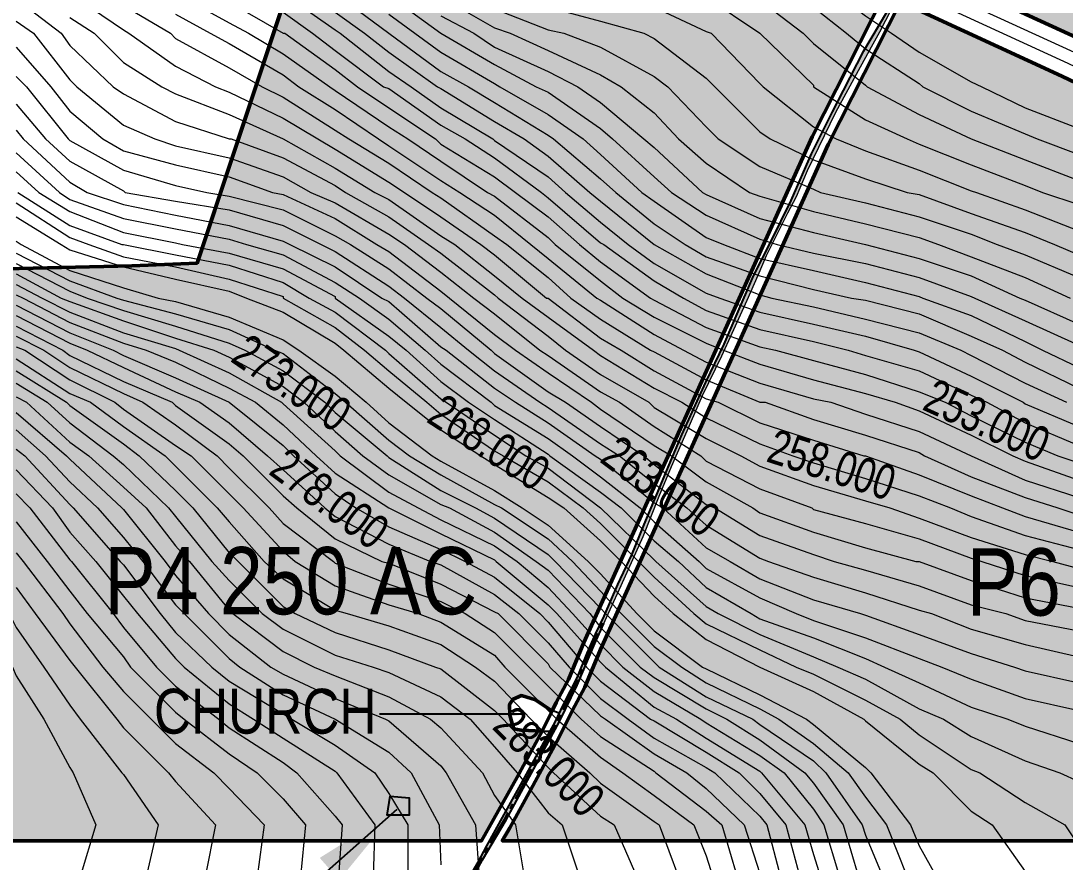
# Model space of a CAD drawing. Header units: metres. Extents: x 199095 to 216734, y 1644234 to 1657008.
# Drawn here: x 202603 to 203767, y 1654515 to 1655452 of the extents above; entities that cross this region are included whole.
import ezdxf
from ezdxf.enums import TextEntityAlignment as Align

# ---------------------------------------------------------------- set-up
doc = ezdxf.new("R2010")
doc.units = ezdxf.units.M
doc.linetypes.add('CENTER2', pattern=[1.125, 0.75, -0.125, 0.125, -0.125])
for name, color, linetype in [('250 Ac', 10, 'Continuous'), ('BOUNDARY', 50, 'Continuous'), ('CON TXT', 204, 'Continuous'), ('GRID', 7, 'Continuous')]:
    doc.layers.add(name, color=color, linetype=linetype)
doc.layers.add('CONTOURS', color=8, linetype='Continuous', lineweight=9)
doc.layers.add('STREAM', color=141, linetype='Continuous', lineweight=0)
doc.layers.add('Plot hatching', color=7, linetype='Continuous', true_color=0xffffdb)
doc.styles.get("Standard").update_dxf_attribs({"font": 'ARIALN.TTF'})
doc.dimstyles.get("Standard").update_dxf_attribs({"dimtxt": 0.18, "dimasz": 0.18, "dimexe": 0.18, "dimexo": 0.0625, "dimgap": 0.09, "dimtad": 0, "dimtih": 1, "dimtoh": 1, "dimdec": 4, "dimzin": 0, "dimdsep": 46, "dimtxsty": 'Standard', "dimcen": 0.09, "dimadec": 0, "dimazin": 0, "dimtfac": 1, "dimtdec": 4, "dimtofl": 0, "dimtmove": 0, "dimatfit": 3, "dimfxl": 1, "dimtolj": 1, "dimtzin": 0, "dimarcsym": 0})

msp = doc.modelspace()

# ---------------------------------------------------------------- hatches: boundary and pattern name
at = {"layer": 'Plot hatching', "linetype": 'ByBlock', "lineweight": 9}
h = msp.add_hatch(color=256, dxfattribs=at)
h.dxf.hatch_style = 1
h.paths.add_polyline_path([(203485, 1655323.2), (203565.3, 1655481.8), (203504.7, 1655509.7), (202995.1, 1655770.8), (202799.8, 1655182.4), (202727.2, 1655179.3), (202585.9, 1655176), (202360, 1655177.4), (202297.6, 1655180.9), (202297.6, 1654538.4), (202971.4, 1654538.4), (203116.7, 1654538.4), (203130.6, 1654562.7), (203156.3, 1654609.4), (203184.1, 1654660.4), (203169, 1654661.3), (203161, 1654661.7), (203152.7, 1654663.2), (203150.9, 1654669.1), (203148.1, 1654678.4), (203148, 1654690.4), (203151.8, 1654696.3), (203161.3, 1654700.3), (203176.8, 1654695.6), (203185, 1654690), (203193.9, 1654683.9), (203195.5, 1654683.3), (203200, 1654692.4), (203213.6, 1654718.3), (203230.8, 1654759.5)])
h = msp.add_hatch(color=256, dxfattribs=at)
h.dxf.hatch_style = 1
h.paths.add_polyline_path([(204375.3, 1655522.8), (204373.3, 1655523), (204358.8, 1655526.8), (204270.4, 1655550.3), (204220, 1655563.7), (204160.7, 1655579.4), (204063, 1655606), (203776.6, 1655684.3), (203717.7, 1655701.4), (203699.6, 1655706.6), (203654.4, 1655613.5), (203604.3, 1655514.4), (203783.7, 1655432), (204145.7, 1655259.1), (204375.3, 1655145.3)])
h = msp.add_hatch(color=256, dxfattribs=at)
h.dxf.hatch_style = 1
h.paths.add_polyline_path([(204375.3, 1655094.1), (204124.8, 1655218.2), (203763.3, 1655390.8), (203583.5, 1655473.5), (203503, 1655314.6), (203249.1, 1654751.6), (203231.7, 1654709.7), (203217.8, 1654683.4), (203203.3, 1654653.9), (203173.8, 1654599.8), (203148.1, 1654552.9), (203139.8, 1654538.4), (203831.3, 1654538.4), (204375.3, 1654538.4)])
at = {"layer": 'STREAM'}
h = msp.add_hatch(color=256, dxfattribs=at)
h.dxf.hatch_style = 1
h.paths.add_polyline_path([(203583.6, 1655493.7), (203568.3, 1655461.9), (203542.7, 1655418.8), (203519.9, 1655374.6), (203507.7, 1655350.9), (203484.5, 1655304), (203461.6, 1655252), (203438.9, 1655206.2), (203431.7, 1655191.7), (203419.9, 1655168), (203400.3, 1655123.1), (203387.2, 1655092.1), (203366.5, 1655049.7), (203339.8, 1654991), (203325.6, 1654957.6), (203311.6, 1654923.7), (203298.1, 1654891), (203284.2, 1654857), (203268.4, 1654823.9), (203253.4, 1654788.8), (203249.8, 1654781.2), (203253.1, 1654780.6), (203256.1, 1654787.1), (203272.2, 1654822.9), (203296.8, 1654877.6), (203314.7, 1654922.5), (203328.5, 1654955.5), (203345.9, 1654995.2), (203363, 1655034.7), (203384.5, 1655078.8), (203396.1, 1655104.3), (203412.6, 1655141.1), (203424.9, 1655168.9), (203434, 1655190.4), (203434, 1655190.4), (203458.1, 1655238.4), (203467.5, 1655256.6), (203480, 1655285.6), (203511.5, 1655350.7), (203538.9, 1655401), (203553.1, 1655426.6), (203560.5, 1655440.1), (203573.8, 1655466.1), (203586.1, 1655492.2), (203590.1, 1655500.8), (203604.4, 1655527.7), (203619.2, 1655558.8), (203632.8, 1655586), (203647.2, 1655617.7), (203664.6, 1655652), (203681.3, 1655684.9), (203687.8, 1655700), (203683.7, 1655700), (203679.1, 1655689.7), (203666.3, 1655664.6), (203638.2, 1655606.7), (203612.3, 1655553), (203587.8, 1655502.3)])
h = msp.add_hatch(color=256, dxfattribs=at)
h.dxf.hatch_style = 1
h.paths.add_polyline_path([(202207.4, 1653470.6), (202200.5, 1653477), (202216.8, 1653522.3), (202229, 1653561.3), (202280.1, 1653687.3), (202301.2, 1653742.7), (202311.9, 1653769.3), (202326.1, 1653797.9), (202336.5, 1653817.3), (202348.9, 1653842.1), (202359.8, 1653860.5), (202367.1, 1653870.1), (202380, 1653882.2), (202400.5, 1653901.6), (202427.2, 1653919.8), (202460.9, 1653942.8), (202494.4, 1653969.9), (202513.4, 1653985.8), (202544.2, 1654012.4), (202583.4, 1654046.2), (202621.4, 1654077.6), (202658, 1654109.6), (202699, 1654142), (202732, 1654171.3), (202764.9, 1654198.2), (202791.8, 1654217.8), (202815.3, 1654238.8), (202840.8, 1654261.9), (202872.3, 1654287.3), (202891.4, 1654304.9), (202913.4, 1654322.3), (202934.1, 1654340.2), (202948.7, 1654352.3), (202981.3, 1654379.4), (203012.3, 1654405.2), (203047.9, 1654433.4), (203071.6, 1654454.4), (203081.8, 1654466.1), (203098.9, 1654490.3), (203112.8, 1654514.7), (203122.6, 1654532.6), (203141.9, 1654567.7), (203160.4, 1654601.2), (203168.9, 1654616.6), (203186.1, 1654647.9), (203198.7, 1654670.7), (203207.9, 1654690.2), (203223.6, 1654720.7), (203234.4, 1654747.4), (203243.8, 1654768.6), (203249.8, 1654781.2), (203253.1, 1654780.6), (203243.1, 1654758.3), (203223.4, 1654711.7), (203203.6, 1654671.4), (203170.1, 1654609.5), (203144.2, 1654561.8), (203117.9, 1654517.2), (203106.7, 1654496.7), (203092.8, 1654475.4), (203083.6, 1654463.1), (203074.3, 1654451), (203056.8, 1654436.5), (202997.8, 1654389.4), (202948.5, 1654348.4), (202885.8, 1654294.1), (202845.4, 1654257.2), (202794.3, 1654214.6), (202741.3, 1654171.6), (202666.1, 1654109.3), (202586.8, 1654041.4), (202519.3, 1653984.5), (202457.8, 1653934.7), (202406.7, 1653900.3), (202382.1, 1653878.2), (202370.3, 1653865.3), (202363.6, 1653858.1), (202357.9, 1653846.9), (202355, 1653841), (202336.4, 1653804.9), (202307.7, 1653742.7), (202297.7, 1653708.6), (202282, 1653674), (202247.9, 1653592.7), (202223, 1653526.1), (202218.7, 1653511.1)])

# ---------------------------------------------------------------- linework, layer by layer
at = {"lineweight": 15, "flags": 128}
for points in [[(203012, 1655813.8), (203525.5, 1655550.6), (203783.7, 1655432), (204145.7, 1655259.1), (204455.7, 1655105.5), (204814.4, 1654938.9), (205147.8, 1654791.5), (205495.2, 1654617.4), (205711.6, 1654515.7)], [(203004.7, 1655799.6), (203518.5, 1655536.2), (203776.9, 1655417.5), (204138.7, 1655244.7), (204448.8, 1655091.1), (204807.8, 1654924.3), (205141, 1654777), (205488.2, 1654603), (205846.7, 1654434.7), (206546.9, 1654100.9), (206823.7, 1653965.7), (207185.2, 1653792.4), (207539.4, 1653624.6), (207876.5, 1653460.4), (208337.7, 1653246.8), (208672.9, 1653085.4), (209025.5, 1652917.7), (209356.2, 1652760.6), (209718.7, 1652588.5), (210067.6, 1652418.2)], [(203000.2, 1655786.2), (203511.7, 1655524.1), (203770.1, 1655405.3), (204131.8, 1655232.5), (204442, 1655078.9), (204801, 1654912.2), (205134.2, 1654764.9), (205481.4, 1654590.8), (205839.9, 1654422.5), (206540.1, 1654088.7), (206816.9, 1653953.6), (207178.4, 1653780.2), (207532.6, 1653612.4), (207869.6, 1653448.2), (208330.9, 1653234.6), (208666.1, 1653073.2), (209018.6, 1652905.5), (209349.4, 1652748.5), (209711.9, 1652576.3), (210060.8, 1652406)]]:
    msp.add_lwpolyline(points, dxfattribs=at)
at = {"flags": 128}
for points in [[(203098.9, 1654490.3), (203112.8, 1654514.7), (203122.6, 1654532.6), (203141.9, 1654567.7), (203160.4, 1654601.2), (203168.9, 1654616.6), (203186.1, 1654647.9), (203198.7, 1654670.7), (203207.9, 1654690.2), (203223.6, 1654720.7), (203234.4, 1654747.4), (203243.8, 1654768.6), (203253.4, 1654788.8), (203268.4, 1654823.9), (203284.2, 1654857), (203298.1, 1654891), (203311.6, 1654923.7), (203325.6, 1654957.6), (203339.8, 1654991), (203366.5, 1655049.7), (203387.2, 1655092.1), (203400.3, 1655123.1), (203419.9, 1655168), (203438.9, 1655206.2), (203461.6, 1655252), (203484.5, 1655304), (203507.7, 1655350.9), (203519.9, 1655374.6), (203542.7, 1655418.8), (203568.3, 1655461.9)], [(203106.7, 1654496.7), (203117.9, 1654517.2), (203144.2, 1654561.8), (203170.1, 1654609.5), (203203.6, 1654671.4), (203223.4, 1654711.7), (203243.1, 1654758.3), (203253.1, 1654780.6)], [(203203.3, 1654680.5), (203193.9, 1654683.9), (203185, 1654690), (203176.8, 1654695.6), (203161.3, 1654700.3), (203151.8, 1654696.3), (203148, 1654690.4), (203148.1, 1654678.4), (203150.9, 1654669.1), (203152.7, 1654663.2), (203161, 1654661.7), (203169, 1654661.3), (203183.4, 1654660.4), (203193.1, 1654660.4)], [(203014.9, 1654588.1), (203036.1, 1654586.4), (203036.1, 1654566.9), (203011.4, 1654566.9), (203014.9, 1654588.1)]]:
    msp.add_lwpolyline(points, dxfattribs=at)
at = {"lineweight": 20, "flags": 128}
msp.add_lwpolyline([(203106.7, 1654496.7), (203117.9, 1654517.2), (203144.2, 1654561.8), (203170.1, 1654609.5), (203203.6, 1654671.4), (203223.4, 1654711.7), (203243.1, 1654758.3), (203256.1, 1654787.1), (203272.2, 1654822.9), (203296.8, 1654877.6), (203314.7, 1654922.5), (203328.5, 1654955.5), (203345.9, 1654995.2), (203363, 1655034.7), (203384.5, 1655078.8), (203396.1, 1655104.3), (203412.6, 1655141.1), (203424.9, 1655168.9), (203434.1, 1655190.7), (203458.1, 1655238.4), (203467.5, 1655256.6), (203480, 1655285.6), (203511.5, 1655350.7), (203538.9, 1655401), (203553.1, 1655426.6), (203560.5, 1655440.1), (203573.8, 1655466.1)], dxfattribs=at)
at = {"linetype": 'CENTER2', "ltscale": 50, "flags": 128}
msp.add_lwpolyline([(201971, 1652647.9), (201966.7, 1652687.3), (201966.7, 1652715.8), (201969.9, 1652730.7), (201993.3, 1652811.3), (202016.6, 1652878.8), (202046.8, 1652976.8), (202071.5, 1653057.1), (202100.5, 1653151.2), (202123.2, 1653220.5), (202137.4, 1653267.8), (202151.4, 1653309.4), (202169.4, 1653362.6), (202185.2, 1653409.5), (202202.6, 1653461.1), (202221.1, 1653526.7), (202246, 1653593.5), (202280.2, 1653674.8), (202295.8, 1653709.3), (202305.8, 1653743.4), (202334.6, 1653805.8), (202353.2, 1653841.9), (202361.9, 1653859.2), (202368.8, 1653866.7), (202380.7, 1653879.7), (202405.4, 1653901.9), (202456.6, 1653936.3), (202518.1, 1653986), (202585.5, 1654043), (202664.8, 1654110.9), (202740.1, 1654173.1), (202793, 1654216.1), (202844.1, 1654258.7), (202884.5, 1654295.6), (202947.2, 1654350), (202996.5, 1654390.9), (203055.5, 1654438), (203072.8, 1654452.4), (203082, 1654464.3), (203091.2, 1654476.5), (203104.9, 1654497.7), (203116.1, 1654518.2), (203142.5, 1654562.7), (203168.3, 1654610.5), (203201.8, 1654672.4), (203221.6, 1654712.5), (203241.2, 1654759.1), (203251.3, 1654781.4)], dxfattribs=at)
at = {"layer": '250 Ac', "linetype": 'ByBlock', "lineweight": 50, "flags": 128}
for points in [[(202995.1, 1655770.8), (202799.8, 1655182.4), (202727.2, 1655179.3), (202585.9, 1655176)], [(202297.6, 1654538.4), (202971.4, 1654538.4), (203116.7, 1654538.4), (203130.6, 1654562.7), (203156.3, 1654609.4), (203184.1, 1654660.4), (203169, 1654661.3), (203161, 1654661.7), (203152.7, 1654663.2), (203150.9, 1654669.1), (203148.1, 1654678.4), (203148, 1654690.4), (203151.8, 1654696.3), (203161.3, 1654700.3), (203176.8, 1654695.6), (203185, 1654690), (203193.9, 1654683.9), (203195.5, 1654683.3), (203200, 1654692.4), (203213.6, 1654718.3), (203230.8, 1654759.5), (203485, 1655323.2), (203565.3, 1655481.8)], [(203565.3, 1655481.8), (203485, 1655323.2), (203230.8, 1654759.5), (203213.6, 1654718.3), (203200, 1654692.4), (203195.5, 1654683.3), (203184.1, 1654660.4), (203156.3, 1654609.4), (203130.6, 1654562.7), (203116.7, 1654538.4), (202971.4, 1654538.4), (202297.6, 1654538.4)], [(203831.3, 1654538.4), (203139.8, 1654538.4), (203148.1, 1654552.9), (203173.8, 1654599.8), (203203.3, 1654653.9), (203217.8, 1654683.4), (203231.7, 1654709.7), (203249.1, 1654751.6), (203503, 1655314.6), (203583.5, 1655473.5)]]:
    msp.add_lwpolyline(points, dxfattribs=at)
for points in [[(204375.3, 1655522.8), (204373.3, 1655523), (204358.8, 1655526.8), (204270.4, 1655550.3), (204220, 1655563.7), (204160.7, 1655579.4), (204063, 1655606), (203776.6, 1655684.3), (203717.7, 1655701.4), (203699.6, 1655706.6), (203654.4, 1655613.5), (203604.3, 1655514.4), (203783.7, 1655432), (204145.7, 1655259.1), (204375.3, 1655145.3)], [(204375.3, 1655094.1), (204124.8, 1655218.2), (203763.3, 1655390.8), (203583.5, 1655473.5), (203503, 1655314.6), (203249.1, 1654751.6), (203231.7, 1654709.7), (203217.8, 1654683.4), (203203.3, 1654653.9), (203173.8, 1654599.8), (203148.1, 1654552.9), (203139.8, 1654538.4), (203831.3, 1654538.4), (204375.3, 1654538.4)]]:
    msp.add_lwpolyline(points, close=True, dxfattribs=at)
at = {"layer": 'BOUNDARY', "linetype": 'ByBlock', "lineweight": 50, "flags": 128}
msp.add_lwpolyline([(203776.6, 1655684.3), (203717.7, 1655701.4), (203634.2, 1655725.3), (203511.3, 1655760.9), (203433.9, 1655781.3), (203339, 1655810), (203266.3, 1655832), (203199.5, 1655850.1), (203113.6, 1655873.8), (203036.9, 1655896.7), (202799.8, 1655182.4), (202727.2, 1655179.3), (202585.9, 1655176), (202360, 1655177.4), (202024.8, 1655196.1), (201379, 1655275.2), (201303.9, 1655285.3), (201016.7, 1655294)], dxfattribs=at)
at = {"layer": 'CONTOURS', "flags": 128}
for points in [[(202847.9, 1655700), (202895.6, 1655680), (202907.2, 1655674.2), (202953.5, 1655651.1), (203013.4, 1655618.2), (203021.1, 1655614.4), (203071.4, 1655583.5), (203127.4, 1655556.5), (203131.2, 1655552.6), (203191.1, 1655535.2), (203249.1, 1655527.5), (203308.9, 1655521.8), (203366.9, 1655508.1), (203395.9, 1655496.6), (203426.8, 1655475.4), (203475, 1655438.6), (203486.6, 1655427.1), (203544.6, 1655380.8), (203546.5, 1655378.8), (203604.5, 1655347.9), (203662.4, 1655320.9), (203662.4, 1655320.9), (203722.3, 1655297.6), (203782.2, 1655274.5)], [(202889.3, 1655700), (202895.6, 1655697.4), (202945.8, 1655674.2), (202953.5, 1655670.4), (203013.4, 1655639.5), (203055.9, 1655614.4), (203071.4, 1655604.8), (203131.2, 1655575.8), (203191.1, 1655558.4), (203210.4, 1655556.5), (203249.1, 1655550.6), (203308.9, 1655544.9), (203366.9, 1655533.2), (203426.8, 1655508.1), (203448, 1655496.6), (203486.6, 1655467.6), (203523.3, 1655438.6), (203544.6, 1655421.2), (203604.5, 1655382.6), (203608.3, 1655378.8), (203662.4, 1655351.8), (203722.3, 1655326.6), (203735.8, 1655320.9), (203782.2, 1655303.5)], [(202929.9, 1655700), (202953.5, 1655689.8), (202984.5, 1655674.2), (203013.4, 1655658.8), (203071.4, 1655626), (203096.5, 1655614.4), (203131.2, 1655597), (203191.1, 1655579.6), (203249.1, 1655571.9), (203308.9, 1655568), (203366.9, 1655556.5), (203372.7, 1655556.5), (203426.8, 1655533.2), (203486.6, 1655502.4), (203494.4, 1655496.6), (203544.6, 1655458), (203573.6, 1655438.6), (203604.5, 1655417.4), (203662.4, 1655384.6), (203674, 1655378.8), (203722.3, 1655355.6), (203782.2, 1655332.5)], [(202658, 1655483.1), (202717.9, 1655442.5), (202723.7, 1655438.6), (202775.8, 1655402), (202820.3, 1655378.8), (202835.7, 1655373), (202895.6, 1655344), (202934.2, 1655320.9), (202953.5, 1655309.2), (203013.4, 1655272.6), (203030.8, 1655261), (203071.4, 1655234), (203115.8, 1655203), (203131.2, 1655191.5), (203189.2, 1655143.1), (203191.1, 1655143.1), (203249.1, 1655098.8), (203272.2, 1655085.2), (203308.9, 1655062.1), (203366.9, 1655031.1), (203380.4, 1655027.2), (203426.8, 1655004.1), (203486.6, 1654984.9), (203542.7, 1654967.5), (203544.6, 1654967.5), (203604.5, 1654946.2), (203662.4, 1654923), (203697.2, 1654909.5), (203722.3, 1654899.9), (203782.2, 1654882.5)], [(202775.8, 1655483.1), (202835.7, 1655450.2), (202857, 1655438.6), (202895.6, 1655415.5), (202947.8, 1655378.8), (202953.5, 1655374.9), (203013.4, 1655334.4), (203034.7, 1655320.9), (203071.4, 1655295.8), (203123.5, 1655261), (203131.2, 1655257.1), (203191.1, 1655210.8), (203198.8, 1655203), (203249.1, 1655162.5), (203274.2, 1655143.1), (203308.9, 1655122), (203366.9, 1655093), (203386.2, 1655085.2), (203426.8, 1655069.8), (203486.6, 1655052.4), (203544.6, 1655037), (203577.4, 1655027.2), (203604.5, 1655017.6), (203662.4, 1654990.6), (203708.8, 1654967.5), (203722.3, 1654961.6), (203782.2, 1654940.4)], [(202895.6, 1655483.1), (202953.5, 1655442.5), (202959.3, 1655438.6), (203013.4, 1655396.1), (203038.5, 1655378.8), (203071.4, 1655355.6), (203129.3, 1655320.9), (203131.2, 1655318.9), (203191.1, 1655278.4), (203210.4, 1655261), (203249.1, 1655228.1), (203280, 1655203), (203308.9, 1655181.8), (203366.9, 1655149), (203382.3, 1655143.1), (203426.8, 1655127.8), (203486.6, 1655114.2), (203544.6, 1655100.8), (203598.7, 1655085.2), (203604.5, 1655083.4), (203662.4, 1655056.2), (203720.3, 1655027.2), (203722.3, 1655025.4), (203782.2, 1655000.2)], [(202953.5, 1655483.1), (203013.4, 1655438.6), (203013.4, 1655438.6), (203071.4, 1655396.1), (203102.3, 1655378.8), (203131.2, 1655361.4), (203191.1, 1655324.8), (203196.9, 1655320.9), (203249.1, 1655276.4), (203266.5, 1655261), (203308.9, 1655226.2), (203343.7, 1655203), (203366.9, 1655189.5), (203426.8, 1655168.2), (203486.6, 1655152.9), (203529.1, 1655143.1), (203544.6, 1655141.2), (203604.5, 1655125.8), (203662.4, 1655100.8), (203697.2, 1655085.2), (203722.3, 1655071.8), (203782.2, 1655042.8)], [(202598.2, 1655477.2), (202648.4, 1655438.6), (202658, 1655425.1), (202706.3, 1655378.8), (202717.9, 1655371.1), (202775.8, 1655340.1), (202835.7, 1655320.9), (202837.7, 1655320.9), (202895.6, 1655299.6), (202953.5, 1655268.8), (202965.1, 1655261), (203013.4, 1655234), (203057.8, 1655203), (203071.4, 1655193.4), (203131.2, 1655147), (203135.1, 1655143.1), (203191.1, 1655100.8), (203210.4, 1655085.2), (203249.1, 1655058.2), (203303.1, 1655027.2), (203308.9, 1655021.5), (203366.9, 1654986.8), (203405.5, 1654967.5), (203426.8, 1654955.9), (203486.6, 1654934.6), (203544.6, 1654917.2), (203571.6, 1654909.5), (203604.5, 1654897.9), (203662.4, 1654876.6), (203722.3, 1654857.4), (203753.2, 1654849.6), (203782.2, 1654841.9)], [(202717.9, 1655469.5), (202770, 1655438.6), (202775.8, 1655432.9), (202835.7, 1655400), (202872.4, 1655378.8), (202895.6, 1655367.2), (202953.5, 1655330.5), (202969, 1655320.9), (203013.4, 1655293.9), (203061.7, 1655261), (203071.4, 1655255.2), (203131.2, 1655212.8), (203144.8, 1655203), (203191.1, 1655166.4), (203216.2, 1655143.1), (203249.1, 1655120), (203305.1, 1655085.2), (203308.9, 1655083.4), (203366.9, 1655052.4), (203426.8, 1655027.2), (203432.6, 1655027.2), (203486.6, 1655008), (203544.6, 1654990.6), (203604.5, 1654971.2), (203610.2, 1654967.5), (203662.4, 1654944.2), (203722.3, 1654921.1), (203759, 1654909.5), (203782.2, 1654901.8)], [(202835.7, 1655473.4), (202895.6, 1655438.6), (202897.5, 1655438.6), (202953.5, 1655398.1), (202978.7, 1655378.8), (203013.4, 1655355.6), (203065.6, 1655320.9), (203071.4, 1655315), (203131.2, 1655278.4), (203154.4, 1655261), (203191.1, 1655234), (203225.9, 1655203), (203249.1, 1655183.8), (203305.1, 1655143.1), (203308.9, 1655141.2), (203366.9, 1655110.4), (203426.8, 1655089.1), (203426.8, 1655089.1), (203444.1, 1655085.2), (203486.6, 1655073.6), (203544.6, 1655058.2), (203604.5, 1655038.9), (203633.4, 1655027.2), (203662.4, 1655011.9), (203722.3, 1654982.9), (203759, 1654967.5), (203782.2, 1654959.8)], [(203013.4, 1655481.1), (203071.4, 1655438.6), (203071.4, 1655438.6), (203131.2, 1655403.9), (203177.6, 1655378.8), (203191.1, 1655373), (203249.1, 1655332.5), (203262.6, 1655320.9), (203308.9, 1655278.4), (203328.2, 1655261), (203366.9, 1655235.9), (203426.8, 1655208.9), (203446.1, 1655203), (203486.6, 1655193.4), (203544.6, 1655181.8), (203604.5, 1655166.4), (203662.4, 1655145.1), (203666.3, 1655143.1), (203722.3, 1655118.1), (203782.2, 1655091)], [(203071.4, 1655479.2), (203131.2, 1655444.5), (203148.6, 1655438.6), (203191.1, 1655419.4), (203249.1, 1655392.2), (203272.2, 1655378.8), (203308.9, 1655349.9), (203336, 1655320.9), (203366.9, 1655293.9), (203415.2, 1655261), (203426.8, 1655257.1), (203486.6, 1655239.8), (203544.6, 1655226.2), (203604.5, 1655210.8), (203625.7, 1655203), (203662.4, 1655189.5), (203722.3, 1655166.4), (203772.5, 1655143.1)], [(203366.9, 1655479.2), (203426.8, 1655438.6), (203426.8, 1655438.6), (203486.6, 1655380.8), (203486.6, 1655378.8), (203544.6, 1655342.1), (203590.9, 1655320.9), (203604.5, 1655315), (203662.4, 1655291.9), (203722.3, 1655268.8), (203741.6, 1655261), (203782.2, 1655247.5)], [(202775.8, 1655459.9), (202814.5, 1655438.6), (202835.7, 1655427.1), (202895.6, 1655392.2), (202913, 1655378.8), (202953.5, 1655353.6), (203001.8, 1655320.9), (203013.4, 1655313.1), (203071.4, 1655274.5), (203092.6, 1655261), (203131.2, 1655235.9), (203171.8, 1655203), (203191.1, 1655187.6), (203245.2, 1655143.1), (203249.1, 1655141.2), (203308.9, 1655102.6), (203341.8, 1655085.2), (203366.9, 1655071.8), (203426.8, 1655048.5), (203486.6, 1655031.1), (203506, 1655027.2), (203544.6, 1655013.8), (203604.5, 1654994.5), (203662.4, 1654967.5), (203662.4, 1654967.5), (203722.3, 1654940.4), (203782.2, 1654921.1)], [(202895.6, 1655461.9), (202928.4, 1655438.6), (202953.5, 1655419.4), (203007.6, 1655378.8), (203013.4, 1655376.9), (203071.4, 1655336.2), (203098.4, 1655320.9), (203131.2, 1655299.6), (203183.4, 1655261), (203191.1, 1655255.2), (203249.1, 1655205), (203252.9, 1655203), (203308.9, 1655162.5), (203341.8, 1655143.1), (203366.9, 1655129.6), (203426.8, 1655108.4), (203486.6, 1655094.9), (203525.3, 1655085.2), (203544.6, 1655079.5), (203604.5, 1655062.1), (203662.4, 1655035), (203679.8, 1655027.2), (203722.3, 1655004.1), (203782.2, 1654979)], [(202953.5, 1655461.9), (202986.4, 1655438.6), (203013.4, 1655417.4), (203067.5, 1655378.8), (203071.4, 1655376.9), (203131.2, 1655340.1), (203164.1, 1655320.9), (203191.1, 1655301.5), (203237.5, 1655261), (203249.1, 1655251.4), (203308.9, 1655203), (203308.9, 1655203), (203366.9, 1655170.2), (203426.8, 1655147), (203440.3, 1655143.1), (203486.6, 1655133.5), (203544.6, 1655120), (203604.5, 1655104.5), (203650.8, 1655085.2), (203662.4, 1655079.5), (203722.3, 1655048.5), (203768.6, 1655027.2)], [(203013.4, 1655459.9), (203042.4, 1655438.6), (203071.4, 1655417.4), (203131.2, 1655382.6), (203137, 1655378.8), (203191.1, 1655347.9), (203229.8, 1655320.9), (203249.1, 1655303.5), (203295.4, 1655261), (203308.9, 1655251.4), (203366.9, 1655210.8), (203386.2, 1655203), (203426.8, 1655187.6), (203486.6, 1655174.1), (203544.6, 1655160.6), (203604.5, 1655145.1), (203608.3, 1655143.1), (203662.4, 1655123.9), (203662.4, 1655123.9), (203722.3, 1655094.9), (203741.6, 1655085.2), (203782.2, 1655065.9)], [(203071.4, 1655458), (203108.1, 1655438.6), (203131.2, 1655423.2), (203191.1, 1655396.1), (203224, 1655378.8), (203249.1, 1655361.4), (203297.4, 1655320.9), (203308.9, 1655311.2), (203363, 1655261), (203366.9, 1655259), (203426.8, 1655232), (203486.6, 1655216.6), (203544.6, 1655203), (203544.6, 1655203), (203604.5, 1655187.6), (203662.4, 1655168.2), (203716.5, 1655143.1), (203722.3, 1655141.2), (203782.2, 1655114.2)], [(203131.2, 1655465.8), (203191.1, 1655442.5), (203208.5, 1655438.6), (203249.1, 1655423.2), (203308.9, 1655390.4), (203324.4, 1655378.8), (203366.9, 1655334.4), (203380.4, 1655320.9), (203426.8, 1655290), (203486.6, 1655264.9), (203494.4, 1655261), (203544.6, 1655249.4), (203604.5, 1655234), (203662.4, 1655214.6), (203691.4, 1655203), (203722.3, 1655191.5), (203782.2, 1655166.4)], [(203191.1, 1655467.6), (203249.1, 1655452.1), (203297.4, 1655438.6), (203308.9, 1655432.9), (203366.9, 1655388.5), (203376.5, 1655378.8), (203426.8, 1655328.6), (203438.4, 1655320.9), (203486.6, 1655297.6), (203544.6, 1655276.4), (203590.9, 1655261), (203604.5, 1655259), (203662.4, 1655237.8), (203722.3, 1655216.6), (203755.1, 1655203), (203782.2, 1655191.5)], [(203308.9, 1655467.6), (203366.9, 1655440.6), (203372.7, 1655438.6), (203426.8, 1655382.6), (203430.6, 1655378.8), (203486.6, 1655334.4), (203511.8, 1655320.9), (203544.6, 1655307.4), (203604.5, 1655286.1), (203662.4, 1655262.9), (203668.2, 1655261), (203722.3, 1655241.6), (203782.2, 1655218.5)], [(202598.2, 1655452.1), (202617.5, 1655438.6), (202658, 1655386.5), (202665.8, 1655378.8), (202717.9, 1655336.2), (202752.7, 1655320.9), (202775.8, 1655313.1), (202835.7, 1655299.6), (202895.6, 1655278.4), (202926.5, 1655261), (202953.5, 1655249.4), (203013.4, 1655214.6), (203030.8, 1655203), (203071.4, 1655172.1), (203108.1, 1655143.1), (203131.2, 1655125.8), (203181.5, 1655085.2), (203191.1, 1655079.5), (203249.1, 1655038.9), (203270.3, 1655027.2), (203308.9, 1655000.2), (203361.1, 1654967.5), (203366.9, 1654961.6), (203426.8, 1654930.8), (203484.7, 1654909.5), (203486.6, 1654907.6), (203544.6, 1654892.1), (203604.5, 1654874.8), (203662.4, 1654853.5), (203674, 1654849.6), (203722.3, 1654834.2), (203782.2, 1654820.6)], [(202658, 1655456), (202685.1, 1655438.6), (202717.9, 1655405.9), (202760.4, 1655378.8), (202775.8, 1655371.1), (202835.7, 1655347.9), (202895.6, 1655320.9), (202895.6, 1655320.9), (202953.5, 1655288), (202998, 1655261), (203013.4, 1655253.2), (203071.4, 1655212.8), (203086.8, 1655203), (203131.2, 1655168.2), (203162.1, 1655143.1), (203191.1, 1655122), (203241.3, 1655085.2), (203249.1, 1655079.5), (203308.9, 1655042.8), (203308.9, 1655042.8), (203339.8, 1655027.2), (203366.9, 1655009.9), (203426.8, 1654981), (203463.5, 1654967.5), (203486.6, 1654959.8), (203544.6, 1654942.4), (203604.5, 1654923), (203639.2, 1654909.5), (203662.4, 1654899.9), (203722.3, 1654878.6), (203782.2, 1654863.1)], [(202598.2, 1655423.2), (202636.8, 1655378.8), (202658, 1655351.8), (202694.7, 1655320.9), (202717.9, 1655307.4), (202775.8, 1655291.9), (202835.7, 1655278.4), (202884, 1655261), (202895.6, 1655259), (202953.5, 1655232), (202999.9, 1655203), (203013.4, 1655195.4), (203071.4, 1655150.9), (203081, 1655143.1), (203131.2, 1655102.6), (203154.4, 1655085.2), (203191.1, 1655060.1), (203239.4, 1655027.2), (203249.1, 1655019.6), (203308.9, 1654979), (203328.2, 1654967.5), (203366.9, 1654938.5), (203419, 1654909.5), (203426.8, 1654903.8), (203486.6, 1654882.5), (203544.6, 1654865.1), (203600.6, 1654849.6), (203604.5, 1654849.6), (203662.4, 1654828.4), (203722.3, 1654809.1), (203782.2, 1654797.5)], [(202598.2, 1655390.4), (202609.7, 1655378.8), (202656.1, 1655320.9), (202658, 1655318.9), (202717.9, 1655286.1), (202775.8, 1655268.8), (202810.6, 1655261), (202835.7, 1655257.1), (202895.6, 1655241.6), (202953.5, 1655212.8), (202970.9, 1655203), (203013.4, 1655176), (203055.9, 1655143.1), (203071.4, 1655131.6), (203127.4, 1655085.2), (203131.2, 1655081.4), (203191.1, 1655038.9), (203210.4, 1655027.2), (203249.1, 1655000.2), (203297.4, 1654967.5), (203308.9, 1654957.8), (203366.9, 1654913.4), (203376.5, 1654909.5), (203426.8, 1654878.6), (203486.6, 1654857.4), (203509.8, 1654849.6), (203544.6, 1654840), (203604.5, 1654822.6), (203662.4, 1654801.4), (203701, 1654791.8), (203722.3, 1654784), (203782.2, 1654772.4)], [(202598.2, 1655359.5), (202631, 1655320.9), (202658, 1655295.8), (202717.9, 1655262.9), (202719.8, 1655261), (202775.8, 1655251.4), (202835.7, 1655241.6), (202895.6, 1655224.2), (202938.1, 1655203), (202953.5, 1655195.4), (203013.4, 1655156.8), (203030.8, 1655143.1), (203071.4, 1655110.4), (203102.3, 1655085.2), (203102.3, 1655085.2), (203131.2, 1655062.1), (203181.5, 1655027.2), (203191.1, 1655021.5), (203249.1, 1654981), (203270.3, 1654967.5), (203308.9, 1654936.5), (203345.6, 1654909.5), (203366.9, 1654890.2), (203426.8, 1654853.5), (203436.4, 1654849.6), (203486.6, 1654832.2), (203544.6, 1654814.9), (203604.5, 1654795.6), (203618, 1654791.8), (203662.4, 1654774.4), (203722.3, 1654757), (203782.2, 1654743.4)], [(202598.2, 1655330.5), (202605.9, 1655320.9), (202658, 1655272.6), (202677.3, 1655261), (202717.9, 1655247.5), (202775.8, 1655235.9), (202835.7, 1655224.2), (202895.6, 1655206.9), (202903.3, 1655203), (202953.5, 1655178), (203005.7, 1655143.1), (203013.4, 1655139.4), (203071.4, 1655089.1), (203077.2, 1655085.2), (203131.2, 1655042.8), (203154.4, 1655027.2), (203191.1, 1655004.1), (203243.3, 1654967.5), (203249.1, 1654963.6), (203308.9, 1654915.2), (203318.6, 1654909.5), (203366.9, 1654865.1), (203393.9, 1654849.6), (203426.8, 1654830.4), (203486.6, 1654807.1), (203538.8, 1654791.8), (203544.6, 1654789.8), (203604.5, 1654768.5), (203662.4, 1654747.2), (203710.7, 1654731.9), (203722.3, 1654728), (203782.2, 1654714.5)], [(202598.2, 1655305.4), (202646.4, 1655261), (202658, 1655253.2), (202717.9, 1655232), (202775.8, 1655220.4), (202835.7, 1655208.9), (202855, 1655203), (202895.6, 1655191.5), (202953.5, 1655160.6), (202980.6, 1655143.1), (203013.4, 1655120), (203054, 1655085.2), (203071.4, 1655069.8), (203127.4, 1655027.2), (203131.2, 1655023.5), (203191.1, 1654986.8), (203218.2, 1654967.5), (203249.1, 1654944.2), (203293.5, 1654909.5), (203308.9, 1654894), (203359.2, 1654849.6), (203366.9, 1654841.9), (203426.8, 1654809.1), (203467.3, 1654791.8), (203486.6, 1654784), (203544.6, 1654764.6), (203604.5, 1654741.5), (203629.6, 1654731.9), (203662.4, 1654718.4), (203722.3, 1654697.1), (203782.2, 1654683.5)], [(202598.2, 1655284.1), (202623.3, 1655261), (202658, 1655239.8), (202717.9, 1655216.6), (202775.8, 1655205), (202783.6, 1655203), (202835.7, 1655193.4), (202895.6, 1655176), (202953.5, 1655145.1), (202953.5, 1655143.1), (203013.4, 1655100.8), (203032.7, 1655085.2), (203071.4, 1655050.5), (203102.3, 1655027.2), (203131.2, 1655008), (203191.1, 1654969.4), (203193, 1654967.5), (203249.1, 1654926.9), (203272.2, 1654909.5), (203308.9, 1654872.9), (203336, 1654849.6), (203366.9, 1654820.6), (203417.1, 1654791.8), (203426.8, 1654785.9), (203486.6, 1654764.6), (203544.6, 1654741.5), (203565.8, 1654731.9), (203604.5, 1654714.5), (203662.4, 1654687.4), (203703, 1654673.9), (203722.3, 1654666.1), (203782.2, 1654646.9)], [(202600.1, 1655261), (202658, 1655224.2), (202716, 1655203), (202717.9, 1655203), (202775.8, 1655191.5), (202835.7, 1655179.9), (202895.6, 1655160.6), (202924.6, 1655143.1), (202953.5, 1655127.8), (203009.6, 1655085.2), (203013.4, 1655081.4), (203071.4, 1655031.1), (203077.2, 1655027.2), (203131.2, 1654990.6), (203166, 1654967.5), (203191.1, 1654953.9), (203249.1, 1654909.5), (203249.1, 1654909.5), (203308.9, 1654851.6), (203310.9, 1654849.6), (203366.9, 1654799.4), (203380.4, 1654791.8), (203426.8, 1654768.5), (203486.6, 1654743.4), (203513.7, 1654731.9), (203544.6, 1654718.4), (203604.5, 1654685.5), (203631.5, 1654673.9), (203662.4, 1654654.6), (203722.3, 1654627.5), (203760.9, 1654614), (203782.2, 1654604.4)], [(202598.2, 1655249.4), (202658, 1655210.8), (202679.3, 1655203), (202717.9, 1655189.5), (202775.8, 1655178), (202835.7, 1655164.4), (202895.6, 1655145.1), (202895.6, 1655143.1), (202953.5, 1655110.4), (202953.5, 1655110.4), (202986.4, 1655085.2), (203013.4, 1655062.1), (203055.9, 1655027.2), (203071.4, 1655013.8), (203131.2, 1654973.2), (203140.9, 1654967.5), (203191.1, 1654938.5), (203229.8, 1654909.5), (203249.1, 1654892.1), (203291.6, 1654849.6), (203308.9, 1654832.2), (203353.4, 1654791.8), (203366.9, 1654780.1), (203426.8, 1654751.1), (203467.3, 1654731.9), (203486.6, 1654724.1), (203544.6, 1654695.1), (203583.2, 1654673.9), (203604.5, 1654656.5), (203662.4, 1654617.9), (203672.1, 1654614), (203722.3, 1654581.2), (203766.7, 1654556.1), (203782.2, 1654532.9)], [(202598.2, 1655234), (202648.4, 1655203), (202658, 1655197.2), (202717.9, 1655178), (202775.8, 1655164.4), (202835.7, 1655150.9), (202855, 1655143.1), (202895.6, 1655127.8), (202953.5, 1655093), (202963.2, 1655085.2), (203013.4, 1655042.8), (203032.7, 1655027.2), (203071.4, 1654996.4), (203115.8, 1654967.5), (203131.2, 1654957.8), (203191.1, 1654921.1), (203208.5, 1654909.5), (203249.1, 1654872.9), (203272.2, 1654849.6), (203308.9, 1654811), (203330.2, 1654791.8), (203366.9, 1654762.8), (203426.8, 1654731.9), (203426.8, 1654731.9), (203486.6, 1654704.8), (203542.7, 1654673.9), (203544.6, 1654672), (203604.5, 1654623.8), (203619.9, 1654614), (203662.4, 1654571.5), (203685.6, 1654556.1), (203722.3, 1654504)], [(202598.2, 1655206.9), (202603.9, 1655203), (202658, 1655174.1), (202717.9, 1655154.8), (202756.5, 1655143.1), (202775.8, 1655139.4), (202835.7, 1655122), (202895.6, 1655096.9), (202913, 1655085.2), (202953.5, 1655056.2), (202988.3, 1655027.2), (203013.4, 1655004.1), (203061.7, 1654967.5), (203071.4, 1654961.6), (203131.2, 1654928.9), (203162.1, 1654909.5), (203191.1, 1654890.2), (203235.5, 1654849.6), (203249.1, 1654836.1), (203289.6, 1654791.8), (203308.9, 1654772.4), (203363, 1654731.9), (203366.9, 1654729.9), (203426.8, 1654701), (203478.9, 1654673.9), (203486.6, 1654668.1), (203544.6, 1654619.9), (203550.4, 1654614), (203594.8, 1654556.1), (203604.5, 1654532.9), (203623.8, 1654498.1)], [(202598.2, 1655193.4), (202658, 1655162.5), (202710.2, 1655143.1), (202717.9, 1655141.2), (202775.8, 1655125.8), (202835.7, 1655108.4), (202885.9, 1655085.2), (202895.6, 1655081.4), (202953.5, 1655037), (202965.1, 1655027.2), (203013.4, 1654984.9), (203036.6, 1654967.5), (203071.4, 1654946.2), (203131.2, 1654913.4), (203139, 1654909.5), (203191.1, 1654874.8), (203218.2, 1654849.6), (203249.1, 1654816.8), (203272.2, 1654791.8), (203308.9, 1654755), (203339.8, 1654731.9), (203366.9, 1654714.5), (203426.8, 1654685.5), (203448, 1654673.9), (203486.6, 1654646.9), (203525.3, 1654614), (203544.6, 1654587), (203567.8, 1654556.1), (203590.9, 1654498.1)], [(202598.2, 1655181.8), (202658, 1655150.9), (202658, 1655150.9), (202677.3, 1655143.1), (202717.9, 1655129.6), (202775.8, 1655112.2), (202835.7, 1655093), (202853.1, 1655085.2), (202895.6, 1655062.1), (202942, 1655027.2), (202953.5, 1655015.8), (203011.5, 1654967.5), (203013.4, 1654965.5), (203071.4, 1654928.9), (203110, 1654909.5), (203131.2, 1654897.9), (203191.1, 1654857.4), (203198.8, 1654849.6), (203249.1, 1654797.5), (203254.9, 1654791.8), (203308.9, 1654737.6), (203314.7, 1654731.9), (203366.9, 1654699), (203419, 1654673.9), (203426.8, 1654668.1), (203486.6, 1654627.5), (203500.2, 1654614), (203540.7, 1654556.1), (203544.6, 1654544.5), (203563.9, 1654498.1)], [(202598.2, 1655170.2), (202648.4, 1655143.1), (202658, 1655139.4), (202717.9, 1655118.1), (202775.8, 1655098.8), (202818.3, 1655085.2), (202835.7, 1655077.5), (202895.6, 1655044.8), (202918.8, 1655027.2), (202953.5, 1654994.5), (202984.5, 1654967.5), (203013.4, 1654946.2), (203071.4, 1654913.4), (203081, 1654909.5), (203131.2, 1654882.5), (203177.6, 1654849.6), (203191.1, 1654840), (203237.5, 1654791.8), (203249.1, 1654776.2), (203293.5, 1654731.9), (203308.9, 1654720.2), (203366.9, 1654685.5), (203390.1, 1654673.9), (203426.8, 1654650.8), (203477, 1654614), (203486.6, 1654602.5), (203519.5, 1654556.1), (203536.9, 1654498.1)], [(202598.2, 1655158.6), (202627.1, 1655143.1), (202658, 1655127.8), (202717.9, 1655104.5), (202775.8, 1655087.1), (202779.7, 1655085.2), (202835.7, 1655060.1), (202893.7, 1655027.2), (202895.6, 1655025.4), (202953.5, 1654973.2), (202959.3, 1654967.5), (203013.4, 1654926.9), (203046.2, 1654909.5), (203071.4, 1654896), (203131.2, 1654867), (203156.4, 1654849.6), (203191.1, 1654820.6), (203218.2, 1654791.8), (203249.1, 1654757), (203274.2, 1654731.9), (203308.9, 1654704.8), (203361.1, 1654673.9), (203366.9, 1654670), (203426.8, 1654633.4), (203453.8, 1654614), (203486.6, 1654573.5), (203498.2, 1654556.1), (203515.6, 1654498.1)], [(202598.2, 1655147), (202605.9, 1655143.1), (202658, 1655116.1), (202717.9, 1655093), (202743, 1655085.2), (202775.8, 1655071.8), (202835.7, 1655042.8), (202864.7, 1655027.2), (202895.6, 1655002.2), (202932.3, 1654967.5), (202953.5, 1654948.1), (203013.4, 1654909.5), (203013.4, 1654909.5), (203071.4, 1654880.5), (203131.2, 1654851.6), (203133.2, 1654849.6), (203191.1, 1654801.4), (203200.8, 1654791.8), (203249.1, 1654737.6), (203254.9, 1654731.9), (203308.9, 1654687.4), (203334, 1654673.9), (203366.9, 1654652.6), (203426.8, 1654616), (203428.7, 1654614), (203477, 1654556.1), (203486.6, 1654523.2), (203494.4, 1654498.1)], [(202598.2, 1655135.5), (202658, 1655104.5), (202706.3, 1655085.2), (202717.9, 1655079.5), (202775.8, 1655054.4), (202835.7, 1655027.2), (202835.7, 1655027.2), (202895.6, 1654979), (202907.2, 1654967.5), (202953.5, 1654925), (202976.7, 1654909.5), (203013.4, 1654888.2), (203071.4, 1654863.1), (203098.4, 1654849.6), (203131.2, 1654832.2), (203181.5, 1654791.8), (203191.1, 1654782), (203233.6, 1654731.9), (203249.1, 1654716.4), (203305.1, 1654673.9), (203308.9, 1654672), (203366.9, 1654637.2), (203403.6, 1654614), (203426.8, 1654590.9), (203455.7, 1654556.1), (203471.2, 1654498.1)], [(202007.1, 1655131.6), (202067, 1655118.1), (202126.9, 1655106.5), (202184.8, 1655091), (202213.8, 1655085.2), (202244.7, 1655077.5), (202302.6, 1655064), (202362.5, 1655046.6), (202410.8, 1655027.2), (202422.4, 1655019.6), (202478.4, 1654967.5), (202480.3, 1654963.6), (202519, 1654909.5), (202540.2, 1654872.9), (202553.7, 1654849.6), (202590.4, 1654791.8), (202598.2, 1654776.2), (202629, 1654731.9), (202658, 1654689.4), (202669.6, 1654673.9), (202716, 1654614), (202717.9, 1654612.1), (202756.5, 1654556.1), (202743, 1654498.1)], [(202598.2, 1655123.9), (202658, 1655093), (202677.3, 1655085.2), (202717.9, 1655065.9), (202775.8, 1655038.9), (202775.8, 1655038.9), (202802.9, 1655027.2), (202835.7, 1655004.1), (202878.2, 1654967.5), (202895.6, 1654952), (202942, 1654909.5), (202953.5, 1654899.9), (203013.4, 1654869), (203059.8, 1654849.6), (203071.4, 1654845.8), (203131.2, 1654813), (203158.3, 1654791.8), (203191.1, 1654758.9), (203214.3, 1654731.9), (203249.1, 1654697.1), (203280, 1654673.9), (203308.9, 1654652.6), (203366.9, 1654619.9), (203376.5, 1654614), (203426.8, 1654565.8), (203434.5, 1654556.1), (203449.9, 1654498.1)], [(202007.1, 1655110.4), (202067, 1655096.9), (202126.9, 1655085.2), (202128.8, 1655085.2), (202184.8, 1655069.8), (202244.7, 1655056.2), (202302.6, 1655044.8), (202362.5, 1655029.2), (202368.3, 1655027.2), (202422.4, 1654992.5), (202449.4, 1654967.5), (202480.3, 1654926.9), (202493.8, 1654909.5), (202526.7, 1654849.6), (202540.2, 1654824.5), (202559.5, 1654791.8), (202594.3, 1654731.9), (202598.2, 1654722.1), (202629, 1654673.9), (202658, 1654619.9), (202661.9, 1654614), (202687, 1654556.1), (202669.6, 1654498.1)], [(202598.2, 1655112.2), (202650.3, 1655085.2), (202658, 1655079.5), (202717.9, 1655050.5), (202772, 1655027.2), (202775.8, 1655023.5), (202835.7, 1654981), (202851.2, 1654967.5), (202895.6, 1654923), (202911, 1654909.5), (202953.5, 1654874.8), (203005.7, 1654849.6), (203013.4, 1654847.8), (203071.4, 1654824.5), (203131.2, 1654793.6), (203135.1, 1654791.8), (203191.1, 1654735.8), (203193, 1654731.9), (203249.1, 1654677.8), (203254.9, 1654673.9), (203308.9, 1654635.2), (203345.6, 1654614), (203366.9, 1654596.6), (203409.4, 1654556.1), (203426.8, 1654502)], [(202598.2, 1655100.8), (202629, 1655085.2), (202658, 1655065.9), (202717.9, 1655037), (202739.2, 1655027.2), (202775.8, 1655002.2), (202822.2, 1654967.5), (202835.7, 1654953.9), (202880.2, 1654909.5), (202895.6, 1654892.1), (202951.6, 1654849.6), (202953.5, 1654847.8), (203013.4, 1654824.5), (203071.4, 1654805.2), (203098.4, 1654791.8), (203131.2, 1654770.5), (203169.9, 1654731.9), (203191.1, 1654710.6), (203227.8, 1654673.9), (203249.1, 1654654.6), (203308.9, 1654616), (203310.9, 1654614), (203366.9, 1654571.5), (203384.3, 1654556.1), (203401.7, 1654498.1)], [(202598.2, 1655089.1), (202607.8, 1655085.2), (202658, 1655052.4), (202708.2, 1655027.2), (202717.9, 1655019.6), (202775.8, 1654979), (202793.2, 1654967.5), (202835.7, 1654925), (202851.2, 1654909.5), (202895.6, 1654861.2), (202909.1, 1654849.6), (202953.5, 1654822.6), (203013.4, 1654801.4), (203046.2, 1654791.8), (203071.4, 1654782), (203131.2, 1654745.4), (203142.8, 1654731.9), (203191.1, 1654683.5), (203200.8, 1654673.9), (203249.1, 1654631.4), (203274.2, 1654614), (203308.9, 1654588.9), (203353.4, 1654556.1), (203366.9, 1654521.4), (203374.6, 1654498.1)], [(202598.2, 1655075.6), (202658, 1655037), (202681.2, 1655027.2), (202717.9, 1655000.2), (202764.3, 1654967.5), (202775.8, 1654955.9), (202822.2, 1654909.5), (202835.7, 1654894), (202874.4, 1654849.6), (202895.6, 1654830.4), (202953.5, 1654795.6), (202967.1, 1654791.8), (203013.4, 1654778.1), (203071.4, 1654757), (203110, 1654731.9), (203131.2, 1654716.4), (203171.8, 1654673.9), (203191.1, 1654654.6), (203237.5, 1654614), (203249.1, 1654602.5), (203308.9, 1654560), (203314.7, 1654556.1), (203336, 1654498.1)], [(202598.2, 1655062.1), (202654.2, 1655027.2), (202658, 1655023.5), (202717.9, 1654981), (202735.3, 1654967.5), (202775.8, 1654928.9), (202795.2, 1654909.5), (202835.7, 1654859.2), (202845.4, 1654849.6), (202895.6, 1654799.4), (202909.1, 1654791.8), (202953.5, 1654770.5), (202953.5, 1654770.5), (203013.4, 1654751.1), (203065.6, 1654731.9), (203071.4, 1654729.9), (203131.2, 1654683.5), (203140.9, 1654673.9), (203191.1, 1654619.9), (203196.9, 1654614), (203249.1, 1654565.8), (203264.5, 1654556.1), (203289.6, 1654498.1)], [(202598.2, 1655048.5), (202632.9, 1655027.2), (202658, 1655004.1), (202706.3, 1654967.5), (202717.9, 1654957.8), (202768.1, 1654909.5), (202775.8, 1654899.9), (202816.4, 1654849.6), (202835.7, 1654828.4), (202872.4, 1654791.8), (202895.6, 1654774.4), (202953.5, 1654745.4), (202996, 1654731.9), (203013.4, 1654726), (203071.4, 1654699), (203104.2, 1654673.9), (203131.2, 1654643), (203156.4, 1654614), (203191.1, 1654569.6), (203206.6, 1654556.1), (203225.9, 1654498.1)], [(202598.2, 1655033.1), (202609.7, 1655027.2), (202658, 1654982.9), (202679.3, 1654967.5), (202717.9, 1654932.6), (202743, 1654909.5), (202775.8, 1654867), (202791.3, 1654849.6), (202835.7, 1654795.6), (202839.6, 1654791.8), (202895.6, 1654749.2), (202930.4, 1654731.9), (202953.5, 1654722.1), (203013.4, 1654699), (203059.8, 1654673.9), (203071.4, 1654664.2), (203117.7, 1654614), (203131.2, 1654588.9), (203154.4, 1654556.1), (203164.1, 1654498.1)], [(202598.2, 1655015.8), (202654.2, 1654967.5), (202658, 1654963.6), (202716, 1654909.5), (202717.9, 1654907.6), (202764.3, 1654849.6), (202775.8, 1654834.2), (202812.5, 1654791.8), (202835.7, 1654768.5), (202882.1, 1654731.9), (202895.6, 1654724.1), (202953.5, 1654697.1), (203009.6, 1654673.9), (203013.4, 1654672), (203071.4, 1654621.8), (203077.2, 1654614), (203110, 1654556.1), (203113.9, 1654498.1)], [(202598.2, 1654996.4), (202631, 1654967.5), (202658, 1654938.5), (202688.9, 1654909.5), (202717.9, 1654876.6), (202739.2, 1654849.6), (202775.8, 1654801.4), (202785.5, 1654791.8), (202835.7, 1654741.5), (202847.3, 1654731.9), (202895.6, 1654701), (202953.5, 1654673.9), (202953.5, 1654673.9), (203013.4, 1654637.2), (203038.5, 1654614), (203069.4, 1654556.1), (203071.4, 1654511.6)], [(202598.2, 1654975.1), (202607.8, 1654967.5), (202658, 1654913.4), (202661.9, 1654909.5), (202714, 1654849.6), (202717.9, 1654845.8), (202758.5, 1654791.8), (202775.8, 1654770.5), (202816.4, 1654731.9), (202835.7, 1654716.4), (202895.6, 1654679.8), (202905.3, 1654673.9), (202953.5, 1654644.9), (202998, 1654614), (203013.4, 1654590.9), (203013.4, 1654590.9), (203034.7, 1654556.1), (203034.7, 1654498.1)], [(202598.2, 1654952), (202638.7, 1654909.5), (202658, 1654882.5), (202687, 1654849.6), (202717.9, 1654811), (202733.4, 1654791.8), (202775.8, 1654741.5), (202785.5, 1654731.9), (202835.7, 1654691.2), (202862.8, 1654673.9), (202895.6, 1654652.6), (202953.5, 1654616), (202955.5, 1654614), (202998, 1654556.1), (202996, 1654498.1)], [(202598.2, 1654925), (202613.6, 1654909.5), (202658, 1654851.6), (202660, 1654849.6), (202706.3, 1654791.8), (202717.9, 1654776.2), (202754.6, 1654731.9), (202775.8, 1654710.6), (202824.1, 1654673.9), (202835.7, 1654664.2), (202895.6, 1654625.6), (202911, 1654614), (202953.5, 1654565.8), (202961.3, 1654556.1), (202957.4, 1654498.1)], [(202598.2, 1654894), (202632.9, 1654849.6), (202658, 1654816.8), (202677.3, 1654791.8), (202717.9, 1654743.4), (202725.6, 1654731.9), (202775.8, 1654681.6), (202785.5, 1654673.9), (202835.7, 1654635.2), (202866.6, 1654614), (202895.6, 1654585.1), (202920.7, 1654556.1), (202914.9, 1654498.1)], [(202598.2, 1654859.2), (202605.9, 1654849.6), (202650.3, 1654791.8), (202658, 1654780.1), (202694.7, 1654731.9), (202717.9, 1654704.8), (202748.8, 1654673.9), (202775.8, 1654646.9), (202818.3, 1654614), (202835.7, 1654596.6), (202874.4, 1654556.1), (202866.6, 1654498.1)], [(202598.2, 1654820.6), (202619.4, 1654791.8), (202658, 1654739.5), (202663.8, 1654731.9), (202710.2, 1654673.9), (202717.9, 1654664.2), (202768.1, 1654614), (202775.8, 1654604.4), (202820.3, 1654556.1), (202808.7, 1654498.1)]]:
    msp.add_lwpolyline(points, dxfattribs=at)
at = {"layer": 'STREAM', "lineweight": 20, "flags": 128}
msp.add_lwpolyline([(203098.9, 1654490.3), (203112.8, 1654514.7), (203122.6, 1654532.6), (203141.9, 1654567.7), (203160.4, 1654601.2), (203168.9, 1654616.6), (203186.1, 1654647.9), (203198.7, 1654670.7), (203207.9, 1654690.2), (203223.6, 1654720.7), (203234.4, 1654747.4), (203243.8, 1654768.6), (203253.4, 1654788.8), (203268.4, 1654823.9), (203284.2, 1654857), (203298.1, 1654891), (203311.6, 1654923.7), (203325.6, 1654957.6), (203339.8, 1654991), (203366.5, 1655049.7), (203387.2, 1655092.1), (203400.3, 1655123.1), (203419.9, 1655168), (203438.9, 1655206.2), (203461.6, 1655252), (203484.5, 1655304), (203507.7, 1655350.9), (203519.9, 1655374.6), (203542.7, 1655418.8), (203568.3, 1655461.9)], dxfattribs=at)
at = {"layer": 'STREAM', "flags": 128}
for points in [[(203106.7, 1654496.7), (203117.9, 1654517.2), (203144.2, 1654561.8), (203170.1, 1654609.5), (203203.6, 1654671.4), (203223.4, 1654711.7), (203243.1, 1654758.3), (203256.1, 1654787.1), (203272.2, 1654822.9), (203296.8, 1654877.6), (203314.7, 1654922.5), (203328.5, 1654955.5), (203345.9, 1654995.2), (203363, 1655034.7), (203384.5, 1655078.8), (203396.1, 1655104.3), (203412.6, 1655141.1), (203424.9, 1655168.9), (203434.1, 1655190.7), (203458.1, 1655238.4), (203467.5, 1655256.6), (203480, 1655285.6), (203511.5, 1655350.7), (203538.9, 1655401), (203553.1, 1655426.6), (203560.5, 1655440.1), (203573.8, 1655466.1)], [(203098.9, 1654490.3), (203112.8, 1654514.7), (203122.6, 1654532.6), (203141.9, 1654567.7), (203160.4, 1654601.2), (203168.9, 1654616.6), (203186.1, 1654647.9), (203198.7, 1654670.7), (203207.9, 1654690.2), (203223.6, 1654720.7), (203234.4, 1654747.4), (203243.8, 1654768.6), (203249.8, 1654781.2), (203253.1, 1654780.6), (203243.1, 1654758.3), (203223.4, 1654711.7), (203203.6, 1654671.4), (203170.1, 1654609.5), (203144.2, 1654561.8), (203117.9, 1654517.2), (203106.7, 1654496.7)]]:
    msp.add_lwpolyline(points, dxfattribs=at)

# ---------------------------------------------------------------- texts
at = {"layer": '250 Ac', "linetype": 'Continuous'}
for s, p in [('P4 250 AC', (202696.3, 1654790.8, -448)), ('P6 250 AC', (203657.2, 1654789.4, -448))]:
    msp.add_text(s, height=75, dxfattribs=at).set_placement(p)
at = {"layer": 'CON TXT'}
for s, rotation, width, p, p2 in [('273.000', 325.4525, 0.893141, (202835.7, 1655073.6), (202953.5, 1654992.5)), ('253.000', 335.4934, 0.90121, (203606.4, 1655019.6), (203737.7, 1654959.8)), ('268.000', 326.9255, 0.906648, (203054, 1655006.1), (203175.7, 1654926.9)), ('258.000', 342.0679, 0.89983, (203432.6, 1654961.6), (203569.7, 1654917.2)), ('263.000', 323.1437, 0.90427, (203247.1, 1654961.6), (203363, 1654874.8)), ('278.000', 323.1437, 0.90427, (202878.2, 1654948.1), (202994.1, 1654861.2)), ('283.000', 315, 0.903911, (203127.4, 1654664.2), (203229.8, 1654561.9))]:
    msp.add_text(s, height=38.68, rotation=rotation, dxfattribs=dict(at, width=width)).set_placement(p, p2, align=Align.FIT)
at = {"layer": 'GRID', "linetype": 'Continuous'}
msp.add_text('CHURCH', height=50, dxfattribs=at).set_placement((202751.7, 1654657.8, -448))

# ---------------------------------------------------------------- leaders
for points, override in [([(203164.7, 1654679.5), (203003.1, 1654679.5)], {"dimasz": 75}), ([(203022.3, 1654573.1), (202865.3, 1654434.6), (202794.7, 1654434.6)], {"dimasz": 100})]:
    msp.add_leader(points, dimstyle='Standard', override=override)

doc.saveas('drawing.dxf')
